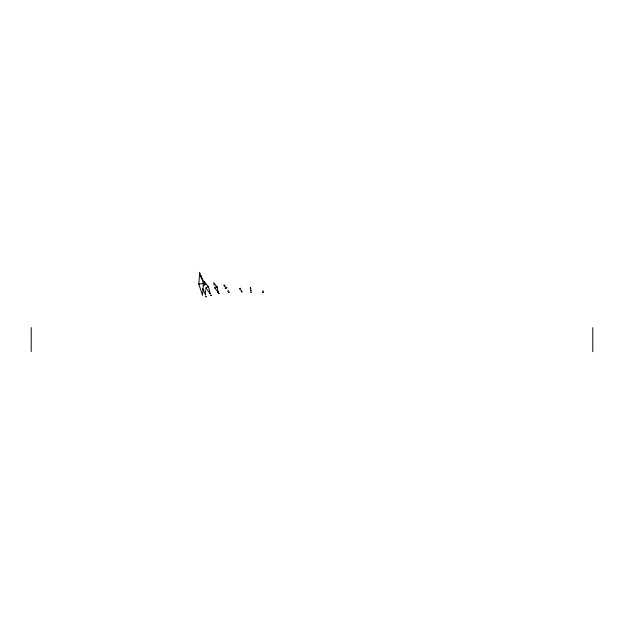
<?xml version="1.0" encoding="UTF-8"?>
<svg xmlns="http://www.w3.org/2000/svg" width="624" height="624" viewBox="0 0 624 624"><rect width="100%" height="100%" fill="white"/><g stroke="black" fill="none" stroke-linecap="round" stroke-linejoin="round"><path stroke-width="0.94" d="M31.2 351.554L31.208 327.577M203.432 283.491L202.519 295.308L198.83 284.084L199.633 272.298L203.432 283.491L203.011 283.616M227.791 291.166L228.322 290.815M228.392 290.971L227.869 291.283M229.258 292.25L228.751 292.578M250.325 288.187L250.411 287.383L250.708 288.132M204.43 285.082L205.085 284.708L200.749 275.512L200.827 277.204M217.768 292.204L218.33 291.946M218.377 292.133L217.846 292.352M218.447 293.686L219.001 293.428M219.063 293.584L218.54 293.834M250.505 290.527L251.121 290.441M251.144 290.597L250.559 290.69M250.715 292.11L251.332 292.024M251.324 292.204L250.739 292.258M209.992 293.779L210.483 293.537M210.499 293.686L210.054 293.896M210.811 295.417L211.294 295.175M211.341 295.3L210.904 295.526M205.241 294.879L205.756 294.754M205.702 296.735L206.224 296.673M203.104 284.895L205.085 284.708M205.733 296.798L206.209 296.611M199.345 284.099L198.838 284.099L203.424 283.483M229.187 292.11L228.649 292.461M225.342 286.096L223.954 284.833L224.578 286.603M205.865 288.148L210.265 293.717L208.494 286.853L204.071 281.252L204.961 284.677M216.988 286.806L213.759 282.664L214.258 285.246M214.851 288.007L218.08 292.149L217.074 286.993M202.621 288.725L205.577 294.879L205.296 289.77M592.8 327.725L592.8 351.702M226.067 288.538A0.928 0.554 -33.7 0 1 225.209 288.109A0.928 0.554 -33.7 0 1 226.411 287.251A0.928 0.554 -33.7 0 1 226.621 288.14M215.592 288.187A1.24 0.671 -24.5 0 1 214.859 287.438A1.24 0.671 -24.5 0 1 216.536 286.611A1.24 0.671 -24.5 0 1 216.809 287.594M206.872 288.116A1.466 0.476 -26.4 0 1 205.951 287.804A1.466 0.476 -26.4 0 1 207.925 286.728A1.466 0.476 -26.4 0 1 208.112 287.446M250.24 288.99L251.004 288.928L250.247 288.951M241.004 290.815L241.652 290.675L241.012 290.792M241.582 291.892L242.221 291.751L241.582 291.876M262.759 291.158L263.429 291.158L262.766 291.127M262.876 292.523L263.546 292.523L262.876 292.492M239.632 288.873C240.856 290.714 241.363 286.767 239.632 288.873"/></g></svg>
